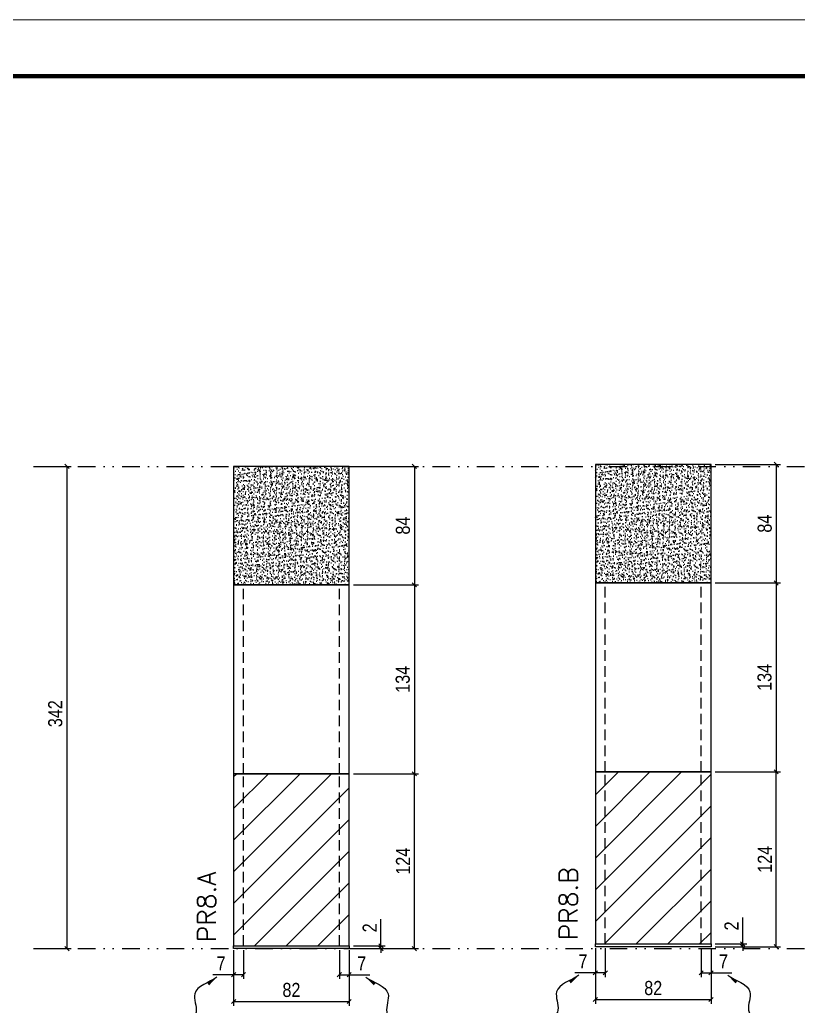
# Model space of a CAD drawing. Extents: x 2102 to 8383, y -13264 to 2718.
# Drawn here: x 2527 to 3080, y -9468 to -8768 of the extents above; entities that cross this region are included whole.
import ezdxf

# ---------------------------------------------------------------- set-up
doc = ezdxf.new("R2010")
doc.units = 0
for name, pattern in [('DASHED', [0.75, 0.5, -0.25]), ('DIVIDE2', [0.625, 0.25, -0.125, 0, -0.125, 0, -0.125]), ('HIDDEN', [0.375, 0.25, -0.125])]:
    doc.linetypes.add(name, pattern=pattern)
for name, color, linetype in [('COTA', 241, 'Continuous'), ('cotas', 4, 'Continuous'), ('Nível', 160, 'Continuous'), ('Painéis', 200, 'Continuous'), ('Sarrafo de Pressão', 42, 'HIDDEN')]:
    doc.layers.add(name, color=color, linetype=linetype)
for name, color, linetype, lineweight in [('Folhas', 255, 'Continuous', 9), ('Hachura', 251, 'Continuous', 9), ('SARRAFO DE PRESSAO', 251, 'DASHED', 9), ('Texto Seção', 7, 'Continuous', 15)]:
    doc.layers.add(name, color=color, linetype=linetype, lineweight=lineweight)
doc.styles.add('COTA TECNICA', font='techl___.ttf', dxfattribs={"height": 10})
doc.styles.add('COTA TECNICA-50', font='techl___.ttf', dxfattribs={"height": 10})
doc.styles.add('REGUA-120', font='ROMANS.shx', dxfattribs={"height": 15})
doc.styles.get("Standard").update_dxf_attribs({"font": 'arial.ttf'})
doc.dimstyles.new('COTA PAINEL-50', dxfattribs={"dimtxt": 10, "dimasz": 3, "dimexe": 3, "dimexo": 3, "dimgap": 3, "dimtad": 1, "dimdec": 1, "dimzin": 12, "dimdsep": 46, "dimtxsty": 'COTA TECNICA-50', "dimblk1": 'OBLIQUE', "dimblk2": 'OBLIQUE', "dimsah": 1, "dimcen": 0.9, "dimclrd": 4, "dimclre": 4, "dimclrt": 240, "dimadec": 1, "dimazin": 3, "dimtfac": 1, "dimtdec": 1, "dimtmove": 0, "dimatfit": 3, "dimfxl": 1, "dimtolj": 1, "dimtzin": 12, "dimarcsym": 0})
doc.dimstyles.new('PAINEL', dxfattribs={"dimtxt": 10, "dimasz": 3, "dimexe": 3, "dimexo": 3, "dimgap": 3, "dimtad": 1, "dimdec": 1, "dimzin": 12, "dimdsep": 46, "dimtxsty": 'COTA TECNICA', "dimblk1": 'OBLIQUE', "dimblk2": 'OBLIQUE', "dimsah": 1, "dimcen": 0.9, "dimclrd": 4, "dimclre": 4, "dimclrt": 240, "dimadec": 1, "dimazin": 3, "dimtfac": 1, "dimtdec": 1, "dimtmove": 0, "dimatfit": 3, "dimfxl": 1, "dimtolj": 1, "dimtzin": 12, "dimarcsym": 0})
doc.dimstyles.get("Standard").update_dxf_attribs({"dimtxt": 0.18, "dimasz": 0.18, "dimexe": 0.18, "dimexo": 0.0625, "dimgap": 0.09, "dimtad": 0, "dimtih": 1, "dimtoh": 1, "dimdec": 4, "dimzin": 0, "dimdsep": 46, "dimtxsty": 'Standard', "dimcen": 0.09, "dimadec": 0, "dimazin": 0, "dimtfac": 1, "dimtdec": 4, "dimtofl": 0, "dimtmove": 0, "dimatfit": 3, "dimfxl": 1, "dimtolj": 1, "dimtzin": 0, "dimarcsym": 0})
pattern_1 = [(45, (-128503.716, -32522.603), (-11.2253202, 11.2253202), [])]

# ---------------------------------------------------------------- blocks, each defined once
blk = doc.blocks.new('9999999999')
at = {"layer": 'Folhas'}
blk.add_lwpolyline([(98138.98, 34190.21), (99623.98, 34190.21), (99623.98, 35240.21), (98138.98, 35240.21)], close=True, dxfattribs=at)
at = {"layer": 'Folhas', "color": 30, "const_width": 3}
blk.add_lwpolyline([(98213.98, 34230.21), (99583.98, 34230.21), (99583.98, 35200.21), (98213.98, 35200.21)], close=True, dxfattribs=at)
blk = doc.blocks.new('_Oblique')
at = {"color": 0, "linetype": 'ByBlock', "lineweight": -2}
blk.add_line((-0.5, -0.5), (0.5, 0.5), dxfattribs=at)
blk = doc.blocks.new('*D1389')
at = {"layer": 'cotas', "color": 4, "linetype": 'ByBlock', "lineweight": -2, "transparency": 16777216}
for p, q in [((2539.94, -9084.87), (2563.66, -9084.87)), ((2560.66, -9084.87), (2560.66, -9426.87)), ((2539.94, -9426.87), (2563.66, -9426.87))]:
    blk.add_line(p, q, dxfattribs=at)
at = {"layer": 'Defpoints', "color": 0, "linetype": 'ByBlock', "transparency": 16777216}
for p in [(2536.94, -9084.87), (2536.94, -9426.87), (2560.66, -9426.87)]:
    blk.add_point(p, dxfattribs=at)
at = {"layer": 'cotas', "color": 4, "linetype": 'ByBlock', "lineweight": -2, "transparency": 16777216, "xscale": 3, "yscale": 3, "zscale": 3}
for p, rotation in [((2560.66, -9084.87), 90), ((2560.66, -9426.87), 270)]:
    blk.add_blockref('_Oblique', p, dxfattribs=dict(at, rotation=rotation))
at = {"layer": 'cotas', "color": 240, "linetype": 'ByBlock', "transparency": 16777216, "insert": (2552.44, -9260.25), "char_height": 10, "attachment_point": 5, "rotation": 90, "style": 'COTA TECNICA'}
blk.add_mtext('\\A1;342', dxfattribs=at)
blk = doc.blocks.new('*D749')
at = {"layer": 'COTA', "color": 4, "lineweight": -2, "transparency": 16777216}
for p, q in [((2678.95, -9427.87), (2678.95, -9467.32)), ((2760.95, -9427.87), (2760.95, -9467.32)), ((2678.95, -9464.32), (2760.95, -9464.32))]:
    blk.add_line(p, q, dxfattribs=at)
at = {"layer": 'Defpoints', "color": 0, "transparency": 16777216}
for p in [(2678.95, -9424.87), (2760.95, -9424.87), (2760.95, -9464.32)]:
    blk.add_point(p, dxfattribs=at)
at = {"layer": 'COTA', "color": 4, "lineweight": -2, "transparency": 16777216, "xscale": 3, "yscale": 3, "zscale": 3, "rotation": 180}
blk.add_blockref('_Oblique', (2678.95, -9464.32), dxfattribs=at)
at = {"layer": 'COTA', "color": 4, "lineweight": -2, "transparency": 16777216, "xscale": 3, "yscale": 3, "zscale": 3}
blk.add_blockref('_Oblique', (2760.95, -9464.32), dxfattribs=at)
at = {"layer": 'COTA', "color": 240, "transparency": 16777216, "insert": (2719.95, -9456.22), "char_height": 10, "attachment_point": 5, "style": 'COTA TECNICA'}
blk.add_mtext('\\A1;82', dxfattribs=at)
blk = doc.blocks.new('*D750')
at = {"layer": 'COTA', "color": 4, "lineweight": -2, "transparency": 16777216}
for p, q in [((2678.95, -9429.87), (2678.95, -9448.38)), ((2685.95, -9427.87), (2685.95, -9448.38)), ((2678.95, -9445.38), (2664.22, -9445.38)), ((2685.95, -9445.38), (2678.95, -9445.38))]:
    blk.add_line(p, q, dxfattribs=at)
at = {"layer": 'Defpoints', "color": 0, "transparency": 16777216}
for p in [(2678.95, -9426.87), (2685.95, -9424.87), (2678.95, -9445.38)]:
    blk.add_point(p, dxfattribs=at)
at = {"layer": 'COTA', "color": 4, "lineweight": -2, "transparency": 16777216, "xscale": 3, "yscale": 3, "zscale": 3, "rotation": 180}
blk.add_blockref('_Oblique', (2678.95, -9445.38), dxfattribs=at)
at = {"layer": 'COTA', "color": 4, "lineweight": -2, "transparency": 16777216, "xscale": 3, "yscale": 3, "zscale": 3}
blk.add_blockref('_Oblique', (2685.95, -9445.38), dxfattribs=at)
at = {"layer": 'COTA', "color": 240, "transparency": 16777216, "insert": (2670.09, -9437.3), "char_height": 10, "attachment_point": 5, "style": 'COTA TECNICA-50'}
blk.add_mtext('\\A1;7', dxfattribs=at)
blk = doc.blocks.new('*D751')
at = {"layer": 'COTA', "color": 4, "lineweight": -2, "transparency": 16777216}
for p, q in [((2753.95, -9427.87), (2753.95, -9448.38)), ((2760.95, -9429.87), (2760.95, -9448.38)), ((2753.95, -9445.38), (2760.95, -9445.38)), ((2760.95, -9445.38), (2775.68, -9445.38))]:
    blk.add_line(p, q, dxfattribs=at)
at = {"layer": 'Defpoints', "color": 0, "transparency": 16777216}
for p in [(2753.95, -9424.87), (2760.95, -9426.87), (2760.95, -9445.38)]:
    blk.add_point(p, dxfattribs=at)
at = {"layer": 'COTA', "color": 4, "lineweight": -2, "transparency": 16777216, "xscale": 3, "yscale": 3, "zscale": 3, "rotation": 180}
blk.add_blockref('_Oblique', (2753.95, -9445.38), dxfattribs=at)
at = {"layer": 'COTA', "color": 4, "lineweight": -2, "transparency": 16777216, "xscale": 3, "yscale": 3, "zscale": 3}
blk.add_blockref('_Oblique', (2760.95, -9445.38), dxfattribs=at)
at = {"layer": 'COTA', "color": 240, "transparency": 16777216, "insert": (2769.82, -9437.3), "char_height": 10, "attachment_point": 5, "style": 'COTA TECNICA-50'}
blk.add_mtext('\\A1;7', dxfattribs=at)
blk = doc.blocks.new('*D752')
at = {"layer": 'COTA', "color": 4, "lineweight": -2, "transparency": 16777216}
for p, q in [((2763.95, -9302.87), (2810.19, -9302.87)), ((2807.19, -9426.87), (2807.19, -9302.87)), ((2763.95, -9426.87), (2810.19, -9426.87))]:
    blk.add_line(p, q, dxfattribs=at)
at = {"layer": 'Defpoints', "color": 0, "transparency": 16777216}
for p in [(2760.95, -9302.87), (2807.19, -9302.87), (2760.95, -9426.87)]:
    blk.add_point(p, dxfattribs=at)
at = {"layer": 'COTA', "color": 4, "lineweight": -2, "transparency": 16777216, "xscale": 3, "yscale": 3, "zscale": 3}
for p, rotation in [((2807.19, -9302.87), 90), ((2807.19, -9426.87), 270)]:
    blk.add_blockref('_Oblique', p, dxfattribs=dict(at, rotation=rotation))
at = {"layer": 'COTA', "color": 240, "transparency": 16777216, "insert": (2799.12, -9364.87), "char_height": 10, "attachment_point": 5, "rotation": 90, "style": 'COTA TECNICA-50'}
blk.add_mtext('\\A1;124', dxfattribs=at)
blk = doc.blocks.new('*D753')
at = {"layer": 'COTA', "color": 4, "lineweight": -2, "transparency": 16777216}
for p, q in [((2783.48, -9424.87), (2783.48, -9406.06)), ((2763.95, -9424.87), (2786.48, -9424.87)), ((2763.95, -9426.87), (2786.48, -9426.87)), ((2783.48, -9426.87), (2783.48, -9424.87)), ((2783.48, -9426.87), (2783.48, -9429.87))]:
    blk.add_line(p, q, dxfattribs=at)
at = {"layer": 'Defpoints', "color": 0, "transparency": 16777216}
for p in [(2760.95, -9424.87), (2760.95, -9426.87), (2783.48, -9426.87)]:
    blk.add_point(p, dxfattribs=at)
at = {"layer": 'COTA', "color": 4, "lineweight": -2, "transparency": 16777216, "xscale": 3, "yscale": 3, "zscale": 3}
for p, rotation in [((2783.48, -9424.87), 270), ((2783.48, -9426.87), 90)]:
    blk.add_blockref('_Oblique', p, dxfattribs=dict(at, rotation=rotation))
at = {"layer": 'COTA', "color": 240, "transparency": 16777216, "insert": (2775.48, -9412.12), "char_height": 10, "attachment_point": 5, "rotation": 90, "style": 'COTA TECNICA-50'}
blk.add_mtext('\\A1;2', dxfattribs=at)
blk = doc.blocks.new('*D754')
at = {"layer": 'COTA', "color": 4, "linetype": 'ByBlock', "lineweight": -2, "transparency": 16777216}
for p, q in [((2763.95, -9168.87), (2810.19, -9168.87)), ((2807.19, -9168.87), (2807.19, -9302.87)), ((2763.95, -9302.87), (2810.19, -9302.87))]:
    blk.add_line(p, q, dxfattribs=at)
at = {"layer": 'Defpoints', "color": 0, "linetype": 'ByBlock', "transparency": 16777216}
for p in [(2760.95, -9168.87), (2760.95, -9302.87), (2807.19, -9302.87)]:
    blk.add_point(p, dxfattribs=at)
at = {"layer": 'COTA', "color": 4, "linetype": 'ByBlock', "lineweight": -2, "transparency": 16777216, "xscale": 3, "yscale": 3, "zscale": 3}
for p, rotation in [((2807.19, -9168.87), 90), ((2807.19, -9302.87), 270)]:
    blk.add_blockref('_Oblique', p, dxfattribs=dict(at, rotation=rotation))
at = {"layer": 'COTA', "color": 240, "linetype": 'ByBlock', "transparency": 16777216, "insert": (2798.97, -9235.87), "char_height": 10, "attachment_point": 5, "rotation": 90, "style": 'COTA TECNICA'}
blk.add_mtext('\\A1;134', dxfattribs=at)
blk = doc.blocks.new('*D1393')
at = {"layer": 'COTA', "color": 4, "linetype": 'ByBlock', "lineweight": -2, "transparency": 16777216}
for p, q in [((2763.95, -9084.87), (2810.19, -9084.87)), ((2807.19, -9084.87), (2807.19, -9168.87)), ((2763.95, -9168.87), (2810.19, -9168.87))]:
    blk.add_line(p, q, dxfattribs=at)
at = {"layer": 'Defpoints', "color": 0, "linetype": 'ByBlock', "transparency": 16777216}
for p in [(2760.95, -9084.87), (2760.95, -9168.87), (2807.19, -9168.87)]:
    blk.add_point(p, dxfattribs=at)
at = {"layer": 'COTA', "color": 4, "linetype": 'ByBlock', "lineweight": -2, "transparency": 16777216, "xscale": 3, "yscale": 3, "zscale": 3}
for p, rotation in [((2807.19, -9084.87), 90), ((2807.19, -9168.87), 270)]:
    blk.add_blockref('_Oblique', p, dxfattribs=dict(at, rotation=rotation))
at = {"layer": 'COTA', "color": 240, "linetype": 'ByBlock', "transparency": 16777216, "insert": (2799.1, -9126.87), "char_height": 10, "attachment_point": 5, "rotation": 90, "style": 'COTA TECNICA'}
blk.add_mtext('\\A1;84', dxfattribs=at)
blk = doc.blocks.new('*D764')
at = {"layer": 'COTA', "color": 4, "lineweight": -2, "transparency": 16777216}
for p, q in [((2935.67, -9426.51), (2935.67, -9465.96)), ((3017.67, -9426.51), (3017.67, -9465.96)), ((2935.67, -9462.96), (3017.67, -9462.96))]:
    blk.add_line(p, q, dxfattribs=at)
at = {"layer": 'Defpoints', "color": 0, "transparency": 16777216}
for p in [(2935.67, -9423.51), (3017.67, -9423.51), (3017.67, -9462.96)]:
    blk.add_point(p, dxfattribs=at)
at = {"layer": 'COTA', "color": 4, "lineweight": -2, "transparency": 16777216, "xscale": 3, "yscale": 3, "zscale": 3, "rotation": 180}
blk.add_blockref('_Oblique', (2935.67, -9462.96), dxfattribs=at)
at = {"layer": 'COTA', "color": 4, "lineweight": -2, "transparency": 16777216, "xscale": 3, "yscale": 3, "zscale": 3}
blk.add_blockref('_Oblique', (3017.67, -9462.96), dxfattribs=at)
at = {"layer": 'COTA', "color": 240, "transparency": 16777216, "insert": (2976.67, -9454.86), "char_height": 10, "attachment_point": 5, "style": 'COTA TECNICA'}
blk.add_mtext('\\A1;82', dxfattribs=at)
blk = doc.blocks.new('*D765')
at = {"layer": 'COTA', "color": 4, "lineweight": -2, "transparency": 16777216}
for p, q in [((2935.67, -9428.51), (2935.67, -9447.02)), ((2942.67, -9426.51), (2942.67, -9447.02)), ((2935.67, -9444.02), (2920.94, -9444.02)), ((2942.67, -9444.02), (2935.67, -9444.02))]:
    blk.add_line(p, q, dxfattribs=at)
at = {"layer": 'Defpoints', "color": 0, "transparency": 16777216}
for p in [(2935.67, -9425.51), (2942.67, -9423.51), (2935.67, -9444.02)]:
    blk.add_point(p, dxfattribs=at)
at = {"layer": 'COTA', "color": 4, "lineweight": -2, "transparency": 16777216, "xscale": 3, "yscale": 3, "zscale": 3, "rotation": 180}
blk.add_blockref('_Oblique', (2935.67, -9444.02), dxfattribs=at)
at = {"layer": 'COTA', "color": 4, "lineweight": -2, "transparency": 16777216, "xscale": 3, "yscale": 3, "zscale": 3}
blk.add_blockref('_Oblique', (2942.67, -9444.02), dxfattribs=at)
at = {"layer": 'COTA', "color": 240, "transparency": 16777216, "insert": (2926.8, -9435.94), "char_height": 10, "attachment_point": 5, "style": 'COTA TECNICA-50'}
blk.add_mtext('\\A1;7', dxfattribs=at)
blk = doc.blocks.new('*D766')
at = {"layer": 'COTA', "color": 4, "lineweight": -2, "transparency": 16777216}
for p, q in [((3010.67, -9426.51), (3010.67, -9447.02)), ((3017.67, -9428.51), (3017.67, -9447.02)), ((3010.67, -9444.02), (3017.67, -9444.02)), ((3017.67, -9444.02), (3032.4, -9444.02))]:
    blk.add_line(p, q, dxfattribs=at)
at = {"layer": 'Defpoints', "color": 0, "transparency": 16777216}
for p in [(3010.67, -9423.51), (3017.67, -9425.51), (3017.67, -9444.02)]:
    blk.add_point(p, dxfattribs=at)
at = {"layer": 'COTA', "color": 4, "lineweight": -2, "transparency": 16777216, "xscale": 3, "yscale": 3, "zscale": 3, "rotation": 180}
blk.add_blockref('_Oblique', (3010.67, -9444.02), dxfattribs=at)
at = {"layer": 'COTA', "color": 4, "lineweight": -2, "transparency": 16777216, "xscale": 3, "yscale": 3, "zscale": 3}
blk.add_blockref('_Oblique', (3017.67, -9444.02), dxfattribs=at)
at = {"layer": 'COTA', "color": 240, "transparency": 16777216, "insert": (3026.53, -9435.94), "char_height": 10, "attachment_point": 5, "style": 'COTA TECNICA-50'}
blk.add_mtext('\\A1;7', dxfattribs=at)
blk = doc.blocks.new('*D767')
at = {"layer": 'COTA', "color": 4, "lineweight": -2, "transparency": 16777216}
for p, q in [((3020.67, -9301.51), (3066.91, -9301.51)), ((3063.91, -9425.51), (3063.91, -9301.51)), ((3020.67, -9425.51), (3066.91, -9425.51))]:
    blk.add_line(p, q, dxfattribs=at)
at = {"layer": 'Defpoints', "color": 0, "transparency": 16777216}
for p in [(3017.67, -9301.51), (3063.91, -9301.51), (3017.67, -9425.51)]:
    blk.add_point(p, dxfattribs=at)
at = {"layer": 'COTA', "color": 4, "lineweight": -2, "transparency": 16777216, "xscale": 3, "yscale": 3, "zscale": 3}
for p, rotation in [((3063.91, -9301.51), 90), ((3063.91, -9425.51), 270)]:
    blk.add_blockref('_Oblique', p, dxfattribs=dict(at, rotation=rotation))
at = {"layer": 'COTA', "color": 240, "transparency": 16777216, "insert": (3055.83, -9363.51), "char_height": 10, "attachment_point": 5, "rotation": 90, "style": 'COTA TECNICA-50'}
blk.add_mtext('\\A1;124', dxfattribs=at)
blk = doc.blocks.new('*D768')
at = {"layer": 'COTA', "color": 4, "lineweight": -2, "transparency": 16777216}
for p, q in [((3040.19, -9423.51), (3040.19, -9404.7)), ((3020.67, -9423.51), (3043.19, -9423.51)), ((3020.67, -9425.51), (3043.19, -9425.51)), ((3040.19, -9425.51), (3040.19, -9423.51)), ((3040.19, -9425.51), (3040.19, -9428.51))]:
    blk.add_line(p, q, dxfattribs=at)
at = {"layer": 'Defpoints', "color": 0, "transparency": 16777216}
for p in [(3017.67, -9423.51), (3017.67, -9425.51), (3040.19, -9425.51)]:
    blk.add_point(p, dxfattribs=at)
at = {"layer": 'COTA', "color": 4, "lineweight": -2, "transparency": 16777216, "xscale": 3, "yscale": 3, "zscale": 3}
for p, rotation in [((3040.19, -9423.51), 270), ((3040.19, -9425.51), 90)]:
    blk.add_blockref('_Oblique', p, dxfattribs=dict(at, rotation=rotation))
at = {"layer": 'COTA', "color": 240, "transparency": 16777216, "insert": (3032.19, -9410.76), "char_height": 10, "attachment_point": 5, "rotation": 90, "style": 'COTA TECNICA-50'}
blk.add_mtext('\\A1;2', dxfattribs=at)
blk = doc.blocks.new('*D769')
at = {"layer": 'COTA', "color": 4, "linetype": 'ByBlock', "lineweight": -2, "transparency": 16777216}
for p, q in [((3020.67, -9167.51), (3066.91, -9167.51)), ((3063.91, -9167.51), (3063.91, -9301.51)), ((3020.67, -9301.51), (3066.91, -9301.51))]:
    blk.add_line(p, q, dxfattribs=at)
at = {"layer": 'Defpoints', "color": 0, "linetype": 'ByBlock', "transparency": 16777216}
for p in [(3017.67, -9167.51), (3017.67, -9301.51), (3063.91, -9301.51)]:
    blk.add_point(p, dxfattribs=at)
at = {"layer": 'COTA', "color": 4, "linetype": 'ByBlock', "lineweight": -2, "transparency": 16777216, "xscale": 3, "yscale": 3, "zscale": 3}
for p, rotation in [((3063.91, -9167.51), 90), ((3063.91, -9301.51), 270)]:
    blk.add_blockref('_Oblique', p, dxfattribs=dict(at, rotation=rotation))
at = {"layer": 'COTA', "color": 240, "linetype": 'ByBlock', "transparency": 16777216, "insert": (3055.69, -9234.51), "char_height": 10, "attachment_point": 5, "rotation": 90, "style": 'COTA TECNICA'}
blk.add_mtext('\\A1;134', dxfattribs=at)
blk = doc.blocks.new('*D1401')
at = {"layer": 'COTA', "color": 4, "linetype": 'ByBlock', "lineweight": -2, "transparency": 16777216}
for p, q in [((3020.67, -9083.51), (3066.91, -9083.51)), ((3063.91, -9083.51), (3063.91, -9167.51)), ((3020.67, -9167.51), (3066.91, -9167.51))]:
    blk.add_line(p, q, dxfattribs=at)
at = {"layer": 'Defpoints', "color": 0, "linetype": 'ByBlock', "transparency": 16777216}
for p in [(3017.67, -9083.51), (3017.67, -9167.51), (3063.91, -9167.51)]:
    blk.add_point(p, dxfattribs=at)
at = {"layer": 'COTA', "color": 4, "linetype": 'ByBlock', "lineweight": -2, "transparency": 16777216, "xscale": 3, "yscale": 3, "zscale": 3}
for p, rotation in [((3063.91, -9083.51), 90), ((3063.91, -9167.51), 270)]:
    blk.add_blockref('_Oblique', p, dxfattribs=dict(at, rotation=rotation))
at = {"layer": 'COTA', "color": 240, "linetype": 'ByBlock', "transparency": 16777216, "insert": (3055.81, -9125.51), "char_height": 10, "attachment_point": 5, "rotation": 90, "style": 'COTA TECNICA'}
blk.add_mtext('\\A1;84', dxfattribs=at)

msp = doc.modelspace()

# ---------------------------------------------------------------- hatches: boundary and pattern name
at = {"layer": 'COTA', "linetype": 'ByBlock'}
h = msp.add_hatch(dxfattribs=at)
h.set_pattern_fill('AR-CONC', color=256, scale=0.03)
h.set_pattern_definition([(50, (-131687.216, -37151.903), (5.46554007, -0.47817257), [0.5715, -6.2865]), (355, (-131687.216, -37151.903), (-1.05730264, 5.73170536), [0.4572, -5.02921753]), (100.4514447, (-131686.7604, -37151.943), (4.40823741, 5.25353256), [0.48570026, -5.34270734]), (46.1842, (-131687.216, -37150.379), (8.13237123, -1.26126984), [0.85725, -9.42975]), (96.6355576, (-131686.538, -37150.484), (7.122124, 7.42278374), [0.7285507, -8.01406824]), (351.184151, (-131687.216, -37150.379), (7.122124, 7.42278374), [0.685799, -7.54379196]), (21, (-131686.454, -37150.76), (4.54843174, -3.06795595), [0.5715, -6.2865]), (326, (-131686.454, -37150.76), (1.85406085, 5.52563898), [0.4572, -5.0292]), (71.451445, (-131686.075, -37151.0157), (6.40249258, 2.45768307), [0.48570026, -5.34269813]), (37.5, (-131687.2158, -37151.903), (0.092658098, 2.536651166), [0, -4.96824, 0, -5.1054, 0, -5.04825]), (7.5, (-131687.2158, -37151.903), (2.004589875, 3.005417245), [0, -2.91084, 0, -4.85394, 0, -1.92405]), (327.5, (-131688.915, -37151.903), (4.067717855, -0.17186232), [0, -1.905, 0, -5.9436, 0, -7.8867]), (317.5, (-131689.677, -37151.903), (4.44387544, 0.76279473), [0, -2.4765, 0, -3.94716, 0, -5.6007])])
h.paths.add_polyline_path([(2760.95, -9084.87), (2678.95, -9084.87), (2678.95, -9168.87), (2760.95, -9168.87)])
h = msp.add_hatch(dxfattribs=at)
h.set_pattern_fill('AR-CONC', color=256, scale=0.03)
h.set_pattern_definition([(50, (-131430.5006, -37150.544), (5.46554007, -0.47817257), [0.5715, -6.2865]), (355, (-131430.5006, -37150.544), (-1.05730264, 5.73170536), [0.4572, -5.02921753]), (100.4514447, (-131430.045, -37150.584), (4.40823741, 5.25353256), [0.48570026, -5.34270734]), (46.1842, (-131430.5006, -37149.02), (8.13237123, -1.26126984), [0.85725, -9.42975]), (96.6355576, (-131429.823, -37149.125), (7.122124, 7.42278374), [0.7285507, -8.01406824]), (351.184151, (-131430.5006, -37149.02), (7.122124, 7.42278374), [0.685799, -7.54379196]), (21, (-131429.7386, -37149.401), (4.54843174, -3.06795595), [0.5715, -6.2865]), (326, (-131429.7386, -37149.401), (1.85406085, 5.52563898), [0.4572, -5.0292]), (71.451445, (-131429.3595, -37149.657), (6.40249258, 2.45768307), [0.48570026, -5.34269813]), (37.5, (-131430.5006, -37150.5441), (0.092658098, 2.536651166), [0, -4.96824, 0, -5.1054, 0, -5.04825]), (7.5, (-131430.5006, -37150.544), (2.004589875, 3.005417245), [0, -2.91084, 0, -4.85394, 0, -1.92405]), (327.5, (-131432.1998, -37150.5441), (4.067717855, -0.17186232), [0, -1.905, 0, -5.9436, 0, -7.8867]), (317.5, (-131432.962, -37150.544), (4.44387544, 0.76279473), [0, -2.4765, 0, -3.94716, 0, -5.6007])])
h.paths.add_polyline_path([(3017.67, -9083.51), (2935.67, -9083.51), (2935.67, -9167.51), (3017.67, -9167.51)])
at = {"layer": 'Hachura', "linetype": 'ByBlock'}
h = msp.add_hatch(dxfattribs=at)
h.set_pattern_fill('ANSI31', color=256, scale=5)
h.set_pattern_definition(pattern_1)
h.paths.add_polyline_path([(2760.95, -9302.87), (2678.95, -9302.87), (2678.95, -9424.87), (2760.95, -9424.87)])
h = msp.add_hatch(dxfattribs=at)
h.set_pattern_fill('ANSI31', color=256, scale=5)
h.set_pattern_definition(pattern_1)
h.paths.add_polyline_path([(3017.67, -9301.51), (2935.67, -9301.51), (2935.67, -9423.51), (3017.67, -9423.51)])

# ---------------------------------------------------------------- linework, layer by layer
at = {"layer": 'COTA', "linetype": 'ByBlock'}
for points in [[(2678.95, -9168.87), (2760.95, -9168.87), (2760.95, -9084.87), (2678.95, -9084.87)], [(2935.67, -9167.51), (3017.67, -9167.51), (3017.67, -9083.51), (2935.67, -9083.51)]]:
    msp.add_lwpolyline(points, close=True, dxfattribs=at)
at = {"layer": 'Nível', "color": 4, "linetype": 'DIVIDE2', "ltscale": 50}
for p, q in [((2536.94, -9084.87), (3547.28, -9084.87)), ((2536.94, -9426.87), (3547.28, -9426.87))]:
    msp.add_line(p, q, dxfattribs=at)
at = {"layer": 'Painéis'}
for p, q in [((2760.95, -9168.87), (2678.95, -9168.87)), ((2678.95, -9168.87), (2678.95, -9302.87)), ((2760.95, -9302.87), (2760.95, -9168.87)), ((3017.67, -9167.51), (2935.67, -9167.51)), ((2935.67, -9167.51), (2935.67, -9301.51)), ((3017.67, -9301.51), (3017.67, -9167.51)), ((2678.95, -9302.87), (2760.95, -9302.87)), ((2935.67, -9301.51), (3017.67, -9301.51))]:
    msp.add_line(p, q, dxfattribs=at)
for points in [[(2678.95, -9424.87), (2760.95, -9424.87), (2760.95, -9302.87), (2678.95, -9302.87)], [(2935.67, -9423.51), (3017.67, -9423.51), (3017.67, -9301.51), (2935.67, -9301.51)], [(2678.95, -9424.87), (2760.95, -9424.87), (2760.95, -9426.87), (2678.95, -9426.87)], [(2935.67, -9423.51), (3017.67, -9423.51), (3017.67, -9425.51), (2935.67, -9425.51)]]:
    msp.add_lwpolyline(points, close=True, dxfattribs=at)
at = {"layer": 'Sarrafo de Pressão', "ltscale": 30}
for p, q in [((2685.95, -9302.87), (2685.95, -9168.87)), ((2753.95, -9302.87), (2753.95, -9168.87)), ((2942.67, -9301.51), (2942.67, -9167.51)), ((3010.67, -9301.51), (3010.67, -9167.51)), ((2685.95, -9424.87), (2685.95, -9302.87)), ((2753.95, -9424.87), (2753.95, -9302.87)), ((2942.67, -9423.51), (2942.67, -9301.51)), ((3010.67, -9423.51), (3010.67, -9301.51))]:
    msp.add_line(p, q, dxfattribs=at)

# ---------------------------------------------------------------- block references
at = {"layer": 'SARRAFO DE PRESSAO', "color": 6, "linetype": 'ByBlock'}
msp.add_blockref('9999999999', (-96036.69, -44008.35), dxfattribs=at)

# ---------------------------------------------------------------- texts
at = {"layer": 'Texto Seção', "style": 'REGUA-120'}
for s, p in [('PR8.A', (2666.33, -9422.35)), ('PR8.B', (2923.05, -9420.99))]:
    msp.add_text(s, height=13, rotation=90, dxfattribs=at).set_placement(p)

# ---------------------------------------------------------------- dimensions: what is measured, and where the dimension line sits
at = {"layer": 'COTA', "linetype": 'ByBlock'}
for base, p1, p2, picture, middle in [((2807.19, -9168.87), (2760.95, -9084.87), (2760.95, -9168.87), '*D1393', (2799.1, -9126.87)), ((3063.91, -9167.51), (3017.67, -9083.51), (3017.67, -9167.51), '*D1401', (3055.81, -9125.51)), ((2807.19, -9302.87), (2760.95, -9168.87), (2760.95, -9302.87), '*D754', (2798.97, -9235.87)), ((3063.91, -9301.51), (3017.67, -9167.51), (3017.67, -9301.51), '*D769', (3055.69, -9234.51))]:
    dim = msp.add_linear_dim(base=base, p1=p1, p2=p2, angle=90, dimstyle='PAINEL', dxfattribs=at)
    dim.commit()
    dim.dimension.update_dxf_attribs({"geometry": picture, "text_midpoint": middle})
at = {"layer": 'COTA'}
for base, p1, p2, angle, picture, middle in [((2807.19, -9302.87), (2760.95, -9426.87), (2760.95, -9302.87), 90, '*D752', (2799.12, -9364.87)), ((3063.91, -9301.51), (3017.67, -9425.51), (3017.67, -9301.51), 90, '*D767', (3055.83, -9363.51)), ((2678.95, -9445.38), (2685.95, -9424.87), (2678.95, -9426.87), 180, '*D750', (2670.09, -9437.3)), ((2935.67, -9444.02), (2942.67, -9423.51), (2935.67, -9425.51), 180, '*D765', (2926.8, -9435.94))]:
    dim = msp.add_linear_dim(base=base, p1=p1, p2=p2, angle=angle, dimstyle='COTA PAINEL-50', dxfattribs=at)
    dim.commit()
    dim.dimension.update_dxf_attribs({"geometry": picture, "text_midpoint": middle})
for base, p1, p2, picture, middle in [((2783.48, -9426.87), (2760.95, -9424.87), (2760.95, -9426.87), '*D753', (2783.48, -9412.12)), ((3040.19, -9425.51), (3017.67, -9423.51), (3017.67, -9425.51), '*D768', (3040.19, -9410.76))]:
    dim = msp.add_linear_dim(base=base, p1=p1, p2=p2, angle=90, dimstyle='COTA PAINEL-50', dxfattribs=at)
    dim.commit()
    dim.dimension.update_dxf_attribs({"geometry": picture, "text_midpoint": middle, "dimtype": 160})
for base, p1, p2, picture, middle in [((2760.95, -9464.32), (2678.95, -9424.87), (2760.95, -9424.87), '*D749', (2719.95, -9456.22)), ((3017.67, -9462.96), (2935.67, -9423.51), (3017.67, -9423.51), '*D764', (2976.67, -9454.86))]:
    dim = msp.add_linear_dim(base=base, p1=p1, p2=p2, dimstyle='PAINEL', override={"dimarcsym": 2}, dxfattribs=at)
    dim.commit()
    dim.dimension.update_dxf_attribs({"geometry": picture, "text_midpoint": middle})
for base, p1, p2, picture, middle in [((2760.95, -9445.38), (2753.95, -9424.87), (2760.95, -9426.87), '*D751', (2769.82, -9437.3)), ((3017.67, -9444.02), (3010.67, -9423.51), (3017.67, -9425.51), '*D766', (3026.53, -9435.94))]:
    dim = msp.add_linear_dim(base=base, p1=p1, p2=p2, dimstyle='COTA PAINEL-50', dxfattribs=at)
    dim.commit()
    dim.dimension.update_dxf_attribs({"geometry": picture, "text_midpoint": middle})
at = {"layer": 'cotas', "linetype": 'ByBlock'}
dim = msp.add_linear_dim(base=(2560.66, -9426.87), p1=(2536.94, -9084.87), p2=(2536.94, -9426.87), angle=90, dimstyle='PAINEL', dxfattribs=at)
dim.commit()
dim.dimension.update_dxf_attribs({"geometry": '*D1389', "text_midpoint": (2560.66, -9260.25), "dimtype": 160})

# ---------------------------------------------------------------- leaders
at = {"layer": 'COTA', "path_type": 1}
for points in [[(2667.12, -9447.05), (2651.34, -9458.88), (2652.26, -9471.89), (2646.71, -9481.67)], [(2772.78, -9447.05), (2788.57, -9458.88), (2787.64, -9471.89), (2793.19, -9481.67)], [(2923.84, -9445.69), (2908.05, -9457.52), (2908.98, -9470.53), (2903.43, -9480.31)], [(3029.5, -9445.69), (3045.28, -9457.52), (3044.36, -9470.53), (3049.91, -9480.31)]]:
    msp.add_leader(points, dimstyle='Standard', override={"dimasz": 8}, dxfattribs=at)

doc.saveas('drawing.dxf')
